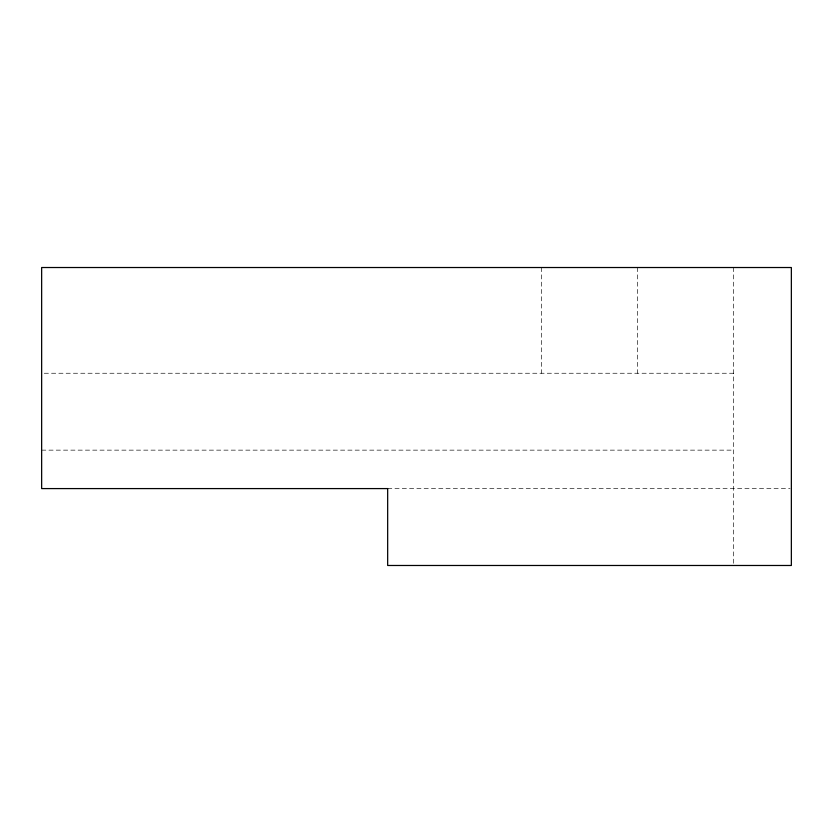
<?xml version="1.0" encoding="UTF-8"?>
<svg xmlns="http://www.w3.org/2000/svg" width="833" height="833" viewBox="0 0 833 833"><rect width="100%" height="100%" fill="white"/><g stroke="black" fill="none" stroke-linecap="round" stroke-linejoin="round"><path stroke-width="0.62" stroke-dasharray="4.17 3.12" d="M44.253 373.246L733.686 373.246M41.65 450.143L733.686 450.143M387.668 488.586L790.048 488.586M733.686 267.518L733.686 565.482M637.568 267.518L637.568 373.246M541.45 267.518L541.45 373.246"/><path stroke-width="1.25" d="M387.866 488.586L41.65 488.586L41.65 267.518L791.35 267.518L791.35 565.482L387.668 565.482L387.668 488.586"/></g></svg>
